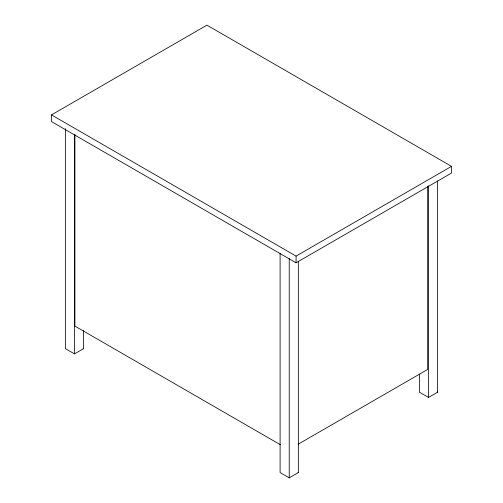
<?xml version="1.0" encoding="UTF-8"?>
<svg xmlns="http://www.w3.org/2000/svg" width="503" height="503" viewBox="0 0 503 503"><rect width="100%" height="100%" fill="white"/><g stroke="black" fill="none" stroke-linecap="round" stroke-linejoin="round"><path stroke-width="0.75" d="M51.482 114.898L206.934 25.15L451.518 166.355L451.518 173.057L296.066 262.805L51.482 121.6L51.482 114.898L296.066 256.102L451.518 166.355M65.371 128.693L65.371 348.61L74.494 353.873L83.611 348.61L83.611 330.546M298.191 444.193L427.682 369.435L427.682 186.462M280.102 253.449L280.102 472.587L289.225 477.85L298.342 472.587L298.342 261.302M419.389 374.106L419.389 392.17L428.506 397.433L437.629 392.17L437.629 180.891M437.214 391.931L437.629 392.17M280.517 444.822L74.909 326.114L74.909 134.502M83.196 348.372L83.611 348.61M297.927 472.348L298.342 472.587M428.506 185.84L428.506 397.433M296.066 256.102L296.066 262.805M289.225 258.611L289.225 477.85M74.494 134.641L74.494 353.873"/></g></svg>
